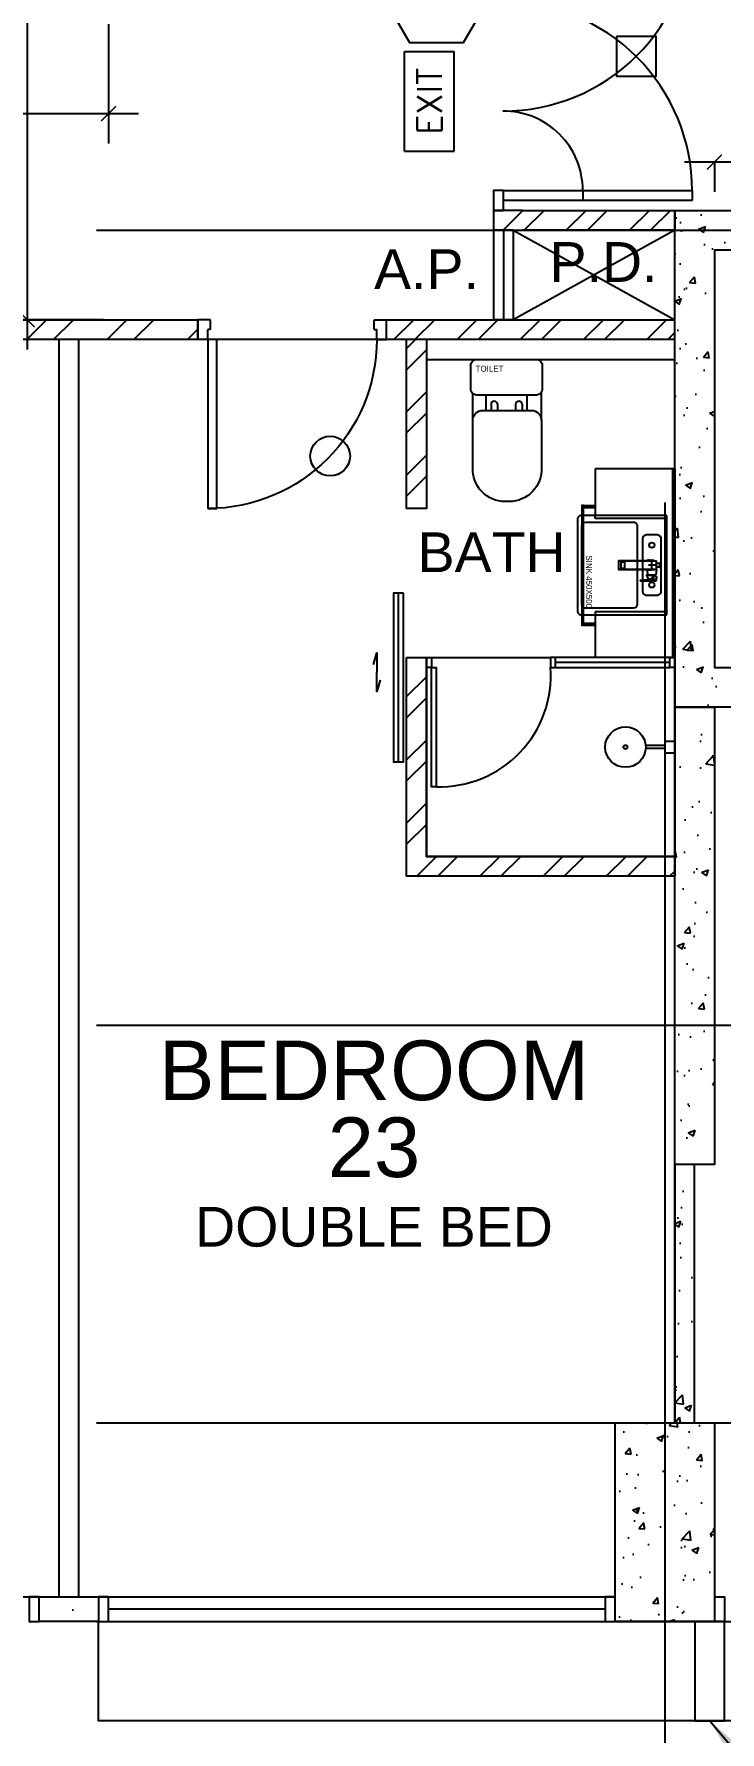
# Model space of a CAD drawing. Header units: millimetres. Extents: x 1500 to 71987, y 7230 to 49618.
# Drawn here: x 42825 to 46278, y 19444 to 27988 of the extents above; entities that cross this region are included whole.
import ezdxf
from ezdxf.enums import TextEntityAlignment as Align

# ---------------------------------------------------------------- set-up
doc = ezdxf.new("R2010")
doc.units = ezdxf.units.MM
doc.header["$MEASUREMENT"] = 0
doc.linetypes.add('CENTERX2', pattern=[101.6, 63.5, -12.7, 12.7, -12.7])
doc.layers.get('0').update_dxf_attribs({"color": 8})
doc.layers.get('Defpoints').update_dxf_attribs({"color": 8})
doc.layers.add('00-NONPLOT', color=8, linetype='Continuous', plot=False)
doc.layers.add('LP-Nonplot', color=8, linetype='Continuous', plot=False)
for name, color, linetype in [('Architectural Features', 8, 'Continuous'), ('arrow', 8, 'Continuous'), ('Default', 8, 'Continuous'), ('Door', 8, 'Continuous'), ('Dry Wall', 8, 'Continuous'), ('FS', 8, 'Continuous'), ('FSD', 8, 'Continuous'), ('GBP A.P.', 8, 'Continuous'), ('GBP Dim', 8, 'Continuous'), ('GBP Text 200', 8, 'Continuous'), ('GBP Text 250', 8, 'Continuous'), ('grid', 8, 'CENTERX2'), ('hatch', 8, 'Continuous'), ('LP-Sanitary', 8, 'Continuous'), ('LP-Sanitary2', 8, 'Continuous'), ('LP-WC', 8, 'Continuous'), ('OMITTED-11', 8, 'Continuous'), ('PD', 8, 'Continuous'), ('PD DOOR', 8, 'Continuous'), ('TEXT', 8, 'Continuous'), ('TEXT Ref', 8, 'Continuous'), ('WALL-NEW', 8, 'Continuous'), ('WALL-STRUCTURE', 8, 'Continuous'), ('WINDOW', 8, 'Continuous'), ('WINDOW-MULLION', 8, 'Continuous'), ('zzz-room mix', 8, 'Continuous')]:
    doc.layers.add(name, color=color, linetype=linetype)
doc.layers.add('LP-Furn built-in', color=8, linetype='Continuous', lineweight=0)
doc.styles.add('BH', font='arial.ttf')
doc.styles.add('ROMANS', font='romans.shx')
doc.dimstyles.new('200 GBP', dxfattribs={"dimscale": 1.5, "dimtxt": 150, "dimasz": 50, "dimexe": 100, "dimexo": 50, "dimgap": 50, "dimtad": 1, "dimdec": 0, "dimzin": 0, "dimdsep": 46, "dimtxsty": 'BH', "dimblk": 'ARCHTICK', "dimcen": 0.09, "dimdle": 100, "dimclrd": 9, "dimclre": 9, "dimclrt": 1, "dimadec": 0, "dimazin": 0, "dimtfac": 1, "dimtdec": 0, "dimtix": 1, "dimtmove": 2, "dimatfit": 3, "dimldrblk": 'ARCHTICK', "dimfxl": 300, "dimfxlon": 1, "dimtolj": 1, "dimtzin": 0, "dimarcsym": 0})
doc.dimstyles.get("Standard").update_dxf_attribs({"dimtxt": 0.18, "dimasz": 0.18, "dimexe": 0.18, "dimexo": 0.0625, "dimgap": 0.09, "dimtad": 0, "dimtih": 1, "dimtoh": 1, "dimdec": 4, "dimzin": 0, "dimdsep": 46, "dimtxsty": 'Standard', "dimcen": 0.09, "dimadec": 0, "dimazin": 0, "dimtfac": 1, "dimtdec": 4, "dimtofl": 0, "dimtmove": 0, "dimatfit": 3, "dimfxl": 1, "dimtolj": 1, "dimtzin": 0, "dimarcsym": 0})

# ---------------------------------------------------------------- blocks, each defined once
blk = doc.blocks.new('Door 850')
for p, q in [((38290.6, 34986.6), (38290.6, 35836.6)), ((38290.6, 35836.6), (38335.6, 35836.6)), ((38335.6, 35836.6), (38335.6, 34986.6)), ((38240.6, 34986.6), (38240.6, 34911.6)), ((38290.6, 34986.6), (38240.6, 34986.6)), ((38290.6, 34986.6), (38290.6, 34936.6)), ((38335.6, 34986.6), (38290.6, 34986.6)), ((39140.6, 34986.6), (39140.6, 34936.6)), ((39140.6, 34986.6), (39190.6, 34986.6)), ((39190.6, 34986.6), (39190.6, 34911.6)), ((38240.6, 34911.6), (38240.6, 34886.6)), ((38303.1, 34886.6), (38240.6, 34886.6)), ((38303.1, 34936.6), (38290.6, 34936.6)), ((38303.1, 34936.6), (38303.1, 34886.6)), ((39128.1, 34936.6), (39140.6, 34936.6)), ((39128.1, 34936.6), (39128.1, 34886.6)), ((39128.1, 34886.6), (39190.6, 34886.6)), ((39190.6, 34911.6), (39190.6, 34886.6))]:
    blk.add_line(p, q)
blk.add_arc((38290.6, 34986.6), 850, 359.99995, 89.99772)
blk = doc.blocks.new('pln_toilet')
for p, q in [((175.5, -306.5), (175.5, -165.2)), ((-170.1, -306.5), (-170.1, -171.6)), ((-78.2, -226.9), (-78.2, -256.5)), ((-45, -226.9), (-45, -256.5)), ((44.7, -226.9), (44.7, -256.5)), ((77.9, -226.9), (77.9, -256.5))]:
    blk.add_line(p, q)
for points in [[(180, -30), (180, -149.3, -0.414214), (150, -179.3), (-150, -179.3, -0.414214), (-180, -149.3), (-180, -30, -0.414214), (-150, 0), (150, 0, -0.414214)], [(175.5, -306.5), (175.5, -545.1, -0.424695), (14, -715.1), (-7.8, -715.1, -0.423698), (-170.1, -545.1), (-170.1, -306.5, -0.414214), (-120.1, -256.5), (125.5, -256.5, -0.414214)]]:
    blk.add_lwpolyline(points, format="xyb", close=True)
for points in [[(-101.9, -256.5), (-101.9, -179.3)], [(102.9, -179.3), (102.9, -256.5)]]:
    blk.add_lwpolyline(points)
for centre in [(-61.6, -226.9), (61.3, -226.9)]:
    blk.add_arc(centre, 16.6, 0, 180)
at = {"layer": '00-NONPLOT', "insert": (-155.8, -31.2), "char_height": 30, "width": 702.887, "attachment_point": 1}
blk.add_mtext('TOILET', dxfattribs=at)
blk = doc.blocks.new('SEANNOT_GROUP2')
at = {"layer": 'Default'}
blk.add_line((81.5, 351.1), (81.5, 317.9), dxfattribs=at)
blk = doc.blocks.new('SEANNOT_GROUP3')
at = {"layer": 'Default'}
blk.add_line((99.8, 335.2), (63.8, 335.2), dxfattribs=at)
blk = doc.blocks.new('ghtfdgd')
at = {"layer": 'LP-Sanitary'}
for p, q in [((79214.2, -115039.6), (79218.2, -114994.6)), ((79220.2, -114994.6), (79217.1, -115027.9)), ((79220.2, -114994.6), (79218.2, -114994.6)), ((79218.9, -115183.4), (79220.2, -114994.6)), ((79261.1, -114994.6), (79220.2, -114994.6)), ((79230.7, -114993.6), (79230.7, -114979.6)), ((79231.2, -114979.1), (79250.2, -114979.1)), ((79250.2, -114994.1), (79231.2, -114994.1)), ((79238.9, -114994.1), (79238.9, -114994.6)), ((79242.4, -114994.6), (79242.4, -114994.1)), ((79250.7, -114979.6), (79250.7, -114993.6)), ((79263.2, -114994.6), (79261.1, -114994.6)), ((79261.1, -114994.6), (79262.4, -115183.4)), ((79264.2, -115027.9), (79261.1, -114994.6)), ((79263.2, -114994.6), (79288.7, -114996.6)), ((79263.2, -114994.6), (79267.1, -115039.6)), ((79217.1, -115027.9), (79214.2, -115039.6)), ((79217.1, -115039.6), (79214.2, -115039.6)), ((79215.7, -115019.1), (79215.7, -115005.6)), ((79215.7, -115005.6), (79217.2, -115005.6)), ((79217.5, -115184.4), (79217.1, -115027.9)), ((79264.2, -115027.9), (79263.8, -115184.4)), ((79264.2, -115027.9), (79267.1, -115039.6)), ((79267.1, -115039.6), (79264.2, -115039.6)), ((79288.7, -115037.7), (79267.1, -115039.6)), ((79288.7, -115037.7), (79288.7, -114996.6)), ((79290.7, -115009.4), (79290.7, -115000.9)), ((79290.7, -115009.6), (79290.7, -115009.4)), ((79290.7, -115010.3), (79290.7, -115009.6)), ((79290.7, -115044.4), (79290.7, -115010.3)), ((79290.7, -115044.7), (79290.7, -115044.4)), ((79290.9, -115010.4), (79310.4, -115018.6)), ((79290.9, -115010.4), (79290.9, -115044.5)), ((79290.9, -115044.5), (79310.4, -115036.3)), ((79310.7, -115017.8), (79291, -115009.5)), ((79291, -115009.5), (79291, -115009.5)), ((79291, -115009.5), (79291, -115009.5)), ((79291, -115044.9), (79310.7, -115036.6)), ((79310.4, -115018.6), (79310.5, -115018.7)), ((79310.4, -115036.3), (79310.5, -115036.2)), ((79310.5, -115018.7), (79310.5, -115027.4)), ((79310.5, -115036.2), (79310.5, -115027.4)), ((79310.7, -115017.8), (79314.8, -115009.2)), ((79313.5, -115028.9), (79313.5, -115020.8)), ((79313.5, -115020.8), (79317.3, -115050.9)), ((79313.5, -115028.9), (79313.5, -115036.9)), ((79313.5, -115036.9), (79317.3, -115075.5)), ((79313.5, -115037), (79317.3, -115075.5)), ((79315.2, -115010.7), (79313.6, -115020.4)), ((79313.6, -115020.5), (79313.6, -115020.4)), ((79317.3, -115050.5), (79313.6, -115020.5)), ((79315.2, -115010.7), (79317.3, -115050.4)), ((79318, -115050.2), (79316, -115010.5)), ((79317.3, -115002.9), (79318.9, -114997.5)), ((79319.4, -115044.7), (79317.3, -115002.9)), ((79317.3, -115050.4), (79317.3, -115050.5)), ((79317.3, -115051.4), (79317.3, -115063.3)), ((79317.3, -115075.1), (79317.3, -115063.3)), ((79317.7, -115051.6), (79318.9, -115052.3)), ((79317.7, -115063.5), (79317.7, -115051.6)), ((79317.7, -115063.5), (79317.7, -115075.4)), ((79317.7, -115075.4), (79318.9, -115074.8)), ((79319.4, -115051), (79318, -115050.2)), ((79318, -115076), (79319.3, -115075.3)), ((79318.7, -114997.4), (79318.9, -114997.5)), ((79319.3, -114997.6), (79318.9, -114997.4)), ((79318.9, -114997.5), (79319.4, -114997.7)), ((79318.9, -115074.8), (79318.9, -115052.3)), ((79319.4, -114997.7), (79319.4, -115044.7)), ((79319.4, -115044.7), (79319.4, -115051)), ((79319.8, -115045.3), (79319.8, -114998.3)), ((79319.8, -115051.6), (79319.8, -115045.3)), ((79319.8, -115051.9), (79319.8, -115051.6)), ((79319.8, -115051.9), (79319.8, -115074.4)), ((79319.8, -115074.4), (79319.8, -115074.6)), ((79225, -115154.8), (79225, -115173.1)), ((79255.3, -115153.8), (79226, -115153.8)), ((79255.3, -115154), (79226, -115154)), ((79256.3, -115173.1), (79256.3, -115154.8)), ((79218.9, -115183.4), (79217.5, -115184.4)), ((79217.5, -115184.4), (79263.8, -115184.4)), ((79262.4, -115183.4), (79218.9, -115183.4)), ((79226, -115174.1), (79255.3, -115174.1)), ((79262.4, -115183.4), (79263.8, -115184.4))]:
    blk.add_line(p, q, dxfattribs=at)
for centre, radius, start, end in [((79231.2, -114979.6), 0.5, 90, 180), ((79231.2, -114993.6), 0.5, 180, 270), ((79250.2, -114979.6), 0.5, 0, 90), ((79250.2, -114993.6), 0.5, 270, 0), ((79511, -115282.7), 357.7, 125.84981, 127.98251), ((79530.3, -115308.3), 389.7, 125.92638, 127.88363), ((79301.7, -114992.9), 0.28, 69.68638, 135.20106), ((79240.7, -115019.1), 25, 180, 185.74251), ((79280.3, -115017.1), 20, 56.8024, 65.16541), ((79280.3, -115017.1), 20, 294.83459, 301.61275), ((79290.9, -115000.9), 0.2, 127.85265, 180), ((79290.9, -115044.7), 0.2, 180.01397, 293.04704), ((79234, -109870), 5139.5, 270.63577, 270.89969), ((79227.2, -108854.2), 6155.7, 270.59451, 270.81562), ((79288.3, -115009.7), 2.67, 3.1953, 9.33669), ((79319.7, -114996.5), 23.1, 247.12521, 247.49949), ((79339.3, -115104.4), 73.6, 112.75714, 112.87481), ((79312.3, -115020.9), 1.23, 6.09456, 11.51592), ((79308.7, -115037.4), 4.84, 5.24499, 7.19277), ((79310.7, -115037.3), 2.83, 5.64545, 8.81471), ((79314, -115009.4), 0.822, 12.82151, 37.37855), ((79314.7, -115011.5), 2.53, 77.49723, 90.78809), ((79315.1, -115009.5), 0.509, 38.0096, 78.40522), ((84763.2, -116562.2), 5664.7, 164.02206, 164.08854), ((79313.8, -115010.5), 2.18, 358.67427, 36.2852), ((79317.8, -115050.7), 0.54, 62.22165, 149.68726), ((79305.3, -115051.3), 11.9, 359.62289, 2.1624), ((79313.2, -115075.2), 4.12, 356.11976, 1.38136), ((79317.8, -115075.5), 0.494, 177.69922, 295.85307), ((79318.6, -115075.3), 0.938, 181.08912, 220.22046), ((79315.7, -115050), 2.38, 342.31294, 353.97204), ((79317.3, -115050.2), 0.738, 359.2113, 2.9985), ((79318.5, -114997.9), 0.689, 55.95421, 80.13248), ((79319, -114998.3), 0.8, 0.00654, 61.47672), ((79319, -115074.6), 0.786, 294.19625, 0.49169), ((79319.1, -115051.6), 0.688, 1.5121, 63.73401)]:
    blk.add_arc(centre, radius, start, end, dxfattribs=at)
for centre, major_axis, ratio, start_param, end_param in [((79301.6, -114992.9), (0.117, -0.162), 0.844851, 2.109561, 3.167674), ((79290.9, -115000.9), (0.2, 0), 0.870233, 1.308042, 3.141593), ((79290.9, -115009.4), (0.2, 0), 0.870251, 1.333095, 3.141593), ((79290.9, -115010.3), (0.2, 0), 0.5, 3.141593, 4.712389), ((79290.9, -115044.4), (0.2, 0), 0.5, 3.141593, 4.712389), ((79290.9, -115000.9), (0.123, -0.158), 0.834595, 2.099205, 3.141593), ((79290.9, -115000.9), (0.123, -0.158), 0.834595, 3.141593, 3.165459), ((79290.9, -115010), (0.077, 0.836), 0.04975, 4.217846, 5.325586), ((79290.9, -115044.1), (-0.077, 0.836), 0.04975, 2.065339, 3.17308), ((79310.4, -115018.2), (-0.311, -0.737), 0.21898, 1.092037, 2.210933), ((79310.4, -115035.9), (-0.311, 0.737), 0.21898, 2.049556, 3.141593), ((79310.5, -115018.3), (-0.309, -0.738), 0.217421, 1.09135, 2.210755), ((79310.5, -115035.8), (-0.309, 0.738), 0.217421, 2.050243, 3.169648), ((79310.4, -115035.9), (-0.311, 0.737), 0.21898, 3.141593, 3.168451), ((79314.3, -115020.6), (-0.782, -0.167), 0.921627, 5.682069, 6.099643), ((79314.3, -115020.8), (-0.794, -0.099), 0.898005, 5.760928, 6.175764), ((79314.3, -115036.7), (0.793, 0.106), 0.789486, 3.026004, 3.133916), ((79314.3, -115036.9), (0.796, 0.077), 0.827125, 3.057559, 3.141593), ((79315.1, -115009.6), (0.173, 0.708), 0.018166, 0.444134, 0.918054), ((79315.3, -115009.6), (0.412, 0.321), 0.549065, 0.513637, 1.195391), ((79315.7, -115010.9), (-0.499, -0.026), 0.868619, 4.118709, 5.82428), ((79316.8, -115003.6), (0.961, -0.275), 0.902908, 1.271288, 1.565184), ((79317.8, -115050.6), (-0.5, -0.016), 0.857677, 4.139605, 5.842177), ((79317.8, -115050.9), (-0.5, -0.02), 0.273668, 4.356492, 6.23412), ((79317.8, -115063.3), (-0.5, 0), 0.5, 0.054498, 1.448623), ((79317.8, -115075.5), (-0.494, 0.079), 0.969108, 0.192451, 2.070079), ((79318.4, -114998), (-0.211, -0.772), 0.117484, 2.694436, 3.141054), ((79318.5, -114998.1), (-0.382, -0.703), 0.237912, 2.705017, 3.14394), ((79319, -114998.3), (-0.382, -0.703), 0.237912, 2.705017, 3.141091), ((79319, -114998.3), (-0.8, 0), 0.876594, 3.141494, 4.164132), ((79319, -115045.3), (-0.8, 0), 0.876594, 3.141494, 4.164132), ((79226, -115154.8), (-1, 0), 0.992546, 4.712389, 6.283185), ((79226, -115154.9), (1, 0), 0.890286, 1.570796, 3.141593), ((79255.3, -115154.8), (-1, 0), 0.992546, 3.141593, 4.712389), ((79255.3, -115154.9), (1, 0), 0.890286, 0, 1.570796), ((79226, -115173.1), (1, 0), 0.992546, 3.141593, 4.712389), ((79255.3, -115173.1), (1, 0), 0.992546, 4.712389, 6.283185)]:
    blk.add_ellipse(centre, major_axis=major_axis, ratio=ratio, start_param=start_param, end_param=end_param, dxfattribs=at)
for points, degree in [([(79301.8, -114992.7), (79301.7, -114992.6), (79301.7, -114992.7), (79301.6, -114992.7)], 3), ([(79318.6, -114997.3), (79316.3, -114996.6), (79310.7, -114995.1), (79301.8, -114992.7)], 3), ([(79313.5, -115028.9), (79313.5, -115028.4), (79313.4, -115028), (79312.3, -115027.4), (79311.4, -115027.4), (79310.5, -115027.4)], 5), ([(79317.9, -115075.9), (79317.9, -115076), (79318, -115076), (79318, -115075.9)], 3)]:
    blk.add_open_spline(points, degree=degree, dxfattribs=at)
for points, knots in [([(79301.6, -114992.7), (79301.9, -114992.8), (79302.2, -114992.9), (79302.5, -114993), (79305, -114993.6), (79307.5, -114994.3), (79310.1, -114995), (79312.9, -114995.8), (79315.8, -114996.6), (79318.7, -114997.4)], [0, 0, 0, 0, 0.051688, 0.051688, 0.051688, 0.494848, 0.494848, 0.494848, 1, 1, 1, 1]), ([(79291, -115009.5), (79291, -115009.5), (79290.9, -115009.5), (79290.8, -115009.6), (79290.7, -115009.6), (79290.7, -115009.6)], [0, 0, 0, 0, 0.5, 0.5, 1, 1, 1, 1]), ([(79291, -115000.7), (79291, -115000.8), (79291, -115000.8), (79291, -115000.9), (79291, -115001.2), (79291, -115001.4), (79291, -115001.7), (79291, -115002.7), (79291, -115003.8), (79291, -115004.8), (79291, -115006.3), (79291, -115007.8), (79291, -115009.2)], [0, 0, 0, 0, 0.02306, 0.02306, 0.02306, 0.115301, 0.115301, 0.115301, 0.484264, 0.484264, 0.484264, 1, 1, 1, 1]), ([(79310.5, -115018.7), (79310.9, -115018.8), (79311.2, -115019), (79311.9, -115019.4), (79312.2, -115019.7), (79312.8, -115020.1), (79313, -115020.3), (79313.4, -115020.5), (79313.5, -115020.5), (79313.5, -115020.7)], [0, 0, 0, 0, 0.25, 0.25, 0.5, 0.5, 0.75, 0.75, 1, 1, 1, 1]), ([(79310.5, -115036.2), (79310.9, -115036.1), (79311.2, -115035.9), (79311.9, -115035.6), (79312.2, -115035.5), (79312.8, -115035.6), (79313, -115035.7), (79313.4, -115036.2), (79313.5, -115036.5), (79313.5, -115036.8)], [0, 0, 0, 0, 0.25, 0.25, 0.5, 0.5, 0.75, 0.75, 1, 1, 1, 1]), ([(79313.6, -115020.4), (79313.5, -115020.2), (79313.5, -115020), (79313.3, -115019.6), (79313.2, -115019.3), (79312.7, -115018.8), (79312.3, -115018.6), (79311.6, -115018.2), (79311.2, -115018), (79310.8, -115017.9)], [0, 0, 0, 0, 0.25, 0.25, 0.5, 0.5, 0.75, 0.75, 1, 1, 1, 1]), ([(79310.8, -115036.5), (79311, -115036.5), (79311.3, -115036.3), (79311.8, -115036.2), (79312.2, -115036.1), (79312.5, -115036), (79312.8, -115036), (79313, -115036), (79313.1, -115036.1), (79313.2, -115036.2), (79313.4, -115036.3), (79313.5, -115036.6), (79313.5, -115036.7), (79313.5, -115036.8)], [0, 0, 0, 0, 0.124812, 0.2213171, 0.3092796, 0.3899271, 0.4711589, 0.5451559, 0.6166529, 0.6889172, 0.7974179, 0.8896188, 0.9816515, 0.9816515, 0.9816515, 0.9816515]), ([(79314.8, -115009.2), (79314.8, -115009.2), (79314.9, -115009.2), (79314.9, -115009.2), (79315, -115009.2), (79315, -115009.2), (79315.1, -115009.2), (79315.2, -115009.2)], [0, 0, 0, 0, 0.25, 0.25, 0.5, 0.5, 1, 1, 1, 1]), ([(79317.1, -115002.7), (79317, -115003), (79316.9, -115003.3), (79316.8, -115003.6), (79316.5, -115004.7), (79316.2, -115005.8), (79315.9, -115006.9), (79315.7, -115007.6), (79315.4, -115008.3), (79315.2, -115009)], [0, 0, 0, 0, 0.131954, 0.131954, 0.131954, 0.659772, 0.659772, 0.659772, 1, 1, 1, 1]), ([(79315.2, -115009.2), (79315.2, -115009.2), (79315.2, -115009.2), (79315.2, -115009.2), (79315.2, -115009.2), (79315.2, -115009.2)], [0, 0, 0, 0, 0.5, 0.5, 1, 1, 1, 1]), ([(79315.2, -115009.2), (79315.3, -115009.3), (79315.3, -115009.4), (79315.3, -115009.5), (79315.3, -115009.6), (79315.3, -115009.8), (79315.3, -115009.8), (79315.3, -115009.9), (79315.3, -115010), (79315.2, -115010.2), (79315.2, -115010.3), (79315.2, -115010.5), (79315.2, -115010.6), (79315.2, -115010.7)], [0, 0, 0, 0, 0.125, 0.125, 0.25, 0.25, 0.375, 0.375, 0.5, 0.5, 0.75, 0.75, 1, 1, 1, 1]), ([(79318.7, -114997.4), (79318.6, -114997.5), (79318.6, -114997.7), (79318.5, -114997.9), (79318.2, -114999), (79317.9, -115000.1), (79317.5, -115001.2), (79317.4, -115001.7), (79317.2, -115002.2), (79317.1, -115002.7)], [0, 0, 0, 0, 0.095324, 0.095324, 0.095324, 0.707603, 0.707603, 0.707603, 1, 1, 1, 1]), ([(79317.3, -115050.5), (79317.3, -115050.5), (79317.3, -115050.5), (79317.3, -115050.6), (79317.3, -115050.6), (79317.3, -115050.7), (79317.3, -115050.8), (79317.3, -115050.9)], [0, 0, 0, 0, 0.25, 0.25, 0.5, 0.5, 1, 1, 1, 1]), ([(79317.3, -115051.4), (79317.3, -115051.5), (79317.3, -115051.5), (79317.5, -115051.6), (79317.6, -115051.6), (79317.7, -115051.6)], [0, 0, 0, 0, 0.5, 0.5, 1, 1, 1, 1]), ([(79317.3, -115075.1), (79317.3, -115075.2), (79317.3, -115075.2), (79317.5, -115075.3), (79317.6, -115075.3), (79317.7, -115075.4)], [0, 0, 0, 0, 0.5, 0.5, 1, 1, 1, 1]), ([(79317.7, -115051.6), (79317.7, -115051.6), (79317.7, -115051.5), (79317.8, -115051.4), (79317.8, -115051.3), (79317.8, -115051.1), (79317.8, -115051), (79317.9, -115050.9), (79317.9, -115050.8), (79317.9, -115050.7)], [0, 0, 0, 0, 0.25, 0.25, 0.5, 0.5, 0.75, 0.75, 1, 1, 1, 1]), ([(79319.4, -115051), (79319.4, -115051), (79319.4, -115051), (79319.4, -115051), (79319.4, -115051), (79319.4, -115051), (79319.4, -115051), (79319.4, -115051.1), (79319.4, -115051.1), (79319.4, -115051.2), (79319.4, -115051.2), (79319.3, -115051.3), (79319.3, -115051.3), (79319.3, -115051.4), (79319.3, -115051.5), (79319.2, -115051.6), (79319.2, -115051.6), (79319.1, -115051.7), (79319.1, -115051.8), (79319, -115051.9), (79319, -115052), (79318.9, -115052.1), (79318.9, -115052.1), (79318.9, -115052.2), (79318.9, -115052.3), (79318.9, -115052.3), (79318.9, -115052.3), (79318.9, -115052.3), (79318.9, -115052.3), (79318.9, -115052.3), (79318.9, -115052.3)], [0, 0, 0, 0, 0.000034, 0.000034, 0.000034, 0.03445, 0.03445, 0.03445, 0.175251, 0.175251, 0.175251, 0.317196, 0.317196, 0.317196, 0.479622, 0.479622, 0.479622, 0.662074, 0.662074, 0.662074, 0.829132, 0.829132, 0.829132, 0.958486, 0.958486, 0.958486, 0.999966, 0.999966, 0.999966, 1, 1, 1, 1]), ([(79319.8, -115051.9), (79319.8, -115052), (79319.7, -115052), (79319.7, -115052.1), (79319.6, -115052.2), (79319.4, -115052.3), (79319.3, -115052.3), (79319.1, -115052.3), (79319, -115052.3), (79318.9, -115052.3)], [0, 0, 0, 0, 0.25, 0.25, 0.5, 0.5, 0.75, 0.75, 1, 1, 1, 1]), ([(79319.8, -115074.4), (79319.8, -115074.5), (79319.7, -115074.5), (79319.7, -115074.6), (79319.6, -115074.7), (79319.4, -115074.8), (79319.3, -115074.8), (79319.1, -115074.8), (79319, -115074.8), (79318.9, -115074.8)], [0, 0, 0, 0, 0.25, 0.25, 0.5, 0.5, 0.75, 0.75, 1, 1, 1, 1]), ([(79319.3, -115075.3), (79319.3, -115075.3), (79319.3, -115075.3), (79319.2, -115075.3), (79319.2, -115075.3), (79319.1, -115075.3), (79319.1, -115075.2), (79319, -115075.2), (79319, -115075.1), (79318.9, -115075.1), (79318.9, -115075), (79318.9, -115074.9), (79318.9, -115074.9), (79318.9, -115074.9), (79318.9, -115074.8), (79318.9, -115074.8), (79318.9, -115074.8), (79318.9, -115074.8), (79318.9, -115074.8)], [0.3296223, 0.3296223, 0.3296223, 0.3296223, 0.4796217, 0.4796217, 0.4796217, 0.6620737, 0.6620737, 0.6620737, 0.829132, 0.829132, 0.829132, 0.9584856, 0.9584856, 0.9584856, 0.9999655, 0.9999655, 0.9999655, 1, 1, 1, 1])]:
    blk.add_open_spline(points, degree=3, knots=knots, dxfattribs=at)
at = {"layer": 'LP-Nonplot'}
for name in ['SEANNOT_GROUP3', 'SEANNOT_GROUP2']:
    blk.add_blockref(name, (79159.1, -115352.3), dxfattribs=at)
blk = doc.blocks.new('SINK')
at = {"layer": '00-NONPLOT'}
for p, q in [((-75421.8, -44774), (-75421.8, -45134)), ((-74951.8, -44774), (-74951.8, -45134)), ((-75421.8, -45134), (-75436.8, -45134)), ((-74951.8, -45134), (-74936.8, -45134))]:
    blk.add_line(p, q, dxfattribs=at)
blk.add_lwpolyline([(-75321.1, -44804.3), (-75053.8, -44804.3, -0.414214), (-75033.8, -44824.3), (-75033.8, -44873.8, -0.414214), (-75053.8, -44893.8), (-75321.1, -44893.8, -0.414214), (-75341.1, -44873.8), (-75341.1, -44824.3, -0.414214)], format="xyb", close=True, dxfattribs=at)
for centre in [(-75287.6, -44849), (-75087.4, -44849)]:
    blk.add_circle(centre, 13.4, dxfattribs=at)
at = {"layer": 'LP-Sanitary'}
blk.add_line((-74936.8, -44774), (-75436.8, -44774), dxfattribs=at)
blk.add_lwpolyline([(-75436.8, -44774), (-75436.8, -45203.2, 0.414214), (-75416.8, -45223.2), (-74956.8, -45223.2, 0.414214), (-74936.8, -45203.2), (-74936.8, -44774)], format="xyb", dxfattribs=at)
blk.add_lwpolyline([(-75401.8, -44941.1), (-75401.8, -45183.3, 0.414117), (-75381.8, -45203.2), (-74991.8, -45203.2, 0.41431), (-74971.8, -45183.2), (-74971.8, -44941.1, 0.414117), (-74991.8, -44921.1), (-75381.8, -44921.1, 0.41431)], format="xyb", close=True, dxfattribs=at)
at = {"layer": 'LP-Furn built-in'}
blk.add_blockref('ghtfdgd', (-154427.4, 70168.1), dxfattribs=at)
at = {"layer": '00-NONPLOT', "insert": (-75236.2, -45149.9), "char_height": 30, "width": 702.887, "attachment_point": 1, "rotation": 0}
blk.add_mtext('SINK 450X500', dxfattribs=at)
blk = doc.blocks.new('pln_sink 1100x380')
at = {"ltscale": 1000}
for p, q in [((0, 0), (400, 0)), ((400, 0), (400, -235)), ((459.9, -184.9), (400, -184.9)), ((459.9, -194.9), (400, -194.9)), ((400, -735), (400, -950)), ((459.9, -776.6), (400, -776.6)), ((459.9, -786.6), (400, -786.6)), ((0, -950), (400, -950))]:
    blk.add_line(p, q, dxfattribs=at)
for points in [[(10, -950), (10, 0), (0, 0), (0, -950), (10, -950)], [(10, 0), (10, -950), (0, -950), (0, 0), (10, 0)]]:
    blk.add_lwpolyline(points, dxfattribs=at)
at = {"ltscale": 200}
blk.add_lwpolyline([(459.9, -184.9), (468.4, -184.9), (468.4, -786.6), (459.9, -786.6)], close=True, dxfattribs=at)
at = {"layer": 'LP-Furn built-in', "extrusion": (0, 0, -1), "zscale": -1, "rotation": 270}
blk.add_blockref('SINK', (44734, -75671.8), dxfattribs=at)
blk = doc.blocks.new('pln_shower head')
at = {"ltscale": 100}
for points in [[(101, 9.1), (200, 9.1)], [(101, -5.9), (200, -5.9)]]:
    blk.add_lwpolyline(points, dxfattribs=at)
at = {"ltscale": 0.5}
blk.add_lwpolyline([(248, 30.1), (248, -29.9), (200, -29.9), (200, 30.1)], close=True, dxfattribs=at)
at = {"ltscale": 100}
blk.add_circle((0, 0), 101.9, dxfattribs=at)
at = {"layer": '00-NONPLOT'}
blk.add_circle((0, 0), 10, dxfattribs=at)
blk = doc.blocks.new('A$C65CE4B9A')
at = {"layer": 'grid', "ltscale": 200}
for p, q in [((-23000, 10500), (-23000, -20450)), ((-66500, -8450), (0, -8450)), ((-66500, -12450), (0, -12450)), ((-66500, -14450), (0, -14450)), ((-66500, -15450), (0, -15450))]:
    blk.add_line(p, q, dxfattribs=at)
blk = doc.blocks.new('_ArchTick')
at = {"color": 0, "const_width": 0.1}
blk.add_lwpolyline([(0.5, 0.5), (-0.5, -0.5)], dxfattribs=at)
blk = doc.blocks.new('*D179')
at = {"layer": 'Defpoints', "color": 0, "transparency": 16777216}
for p in [(43250, 28100), (42790.9, 26550), (43250, 26550)]:
    blk.add_point(p, dxfattribs=at)
at = {"layer": 'GBP Dim', "color": 9, "lineweight": -2, "transparency": 16777216}
for p, q in [((42790.9, 28250), (42790.9, 26400)), ((43175, 28100), (42640.9, 28100)), ((43175, 26550), (42640.9, 26550))]:
    blk.add_line(p, q, dxfattribs=at)
at = {"layer": 'GBP Dim', "color": 9, "lineweight": -2, "transparency": 16777216, "xscale": 75, "yscale": 75, "zscale": 75}
for p, rotation in [((42790.9, 28100), 90), ((42790.9, 26550), 270)]:
    blk.add_blockref('_ArchTick', p, dxfattribs=dict(at, rotation=rotation))
at = {"layer": 'GBP Dim', "transparency": 16777216, "insert": (42601.1, 27325), "char_height": 225, "attachment_point": 5, "rotation": 90, "style": 'BH'}
blk.add_mtext('\\A1;1550', dxfattribs=at)
blk = doc.blocks.new('*D160')
at = {"layer": 'Defpoints', "color": 0, "transparency": 16777216}
for p in [(24720, 28150.1), (43200, 28150.1), (43200, 27587.3)]:
    blk.add_point(p, dxfattribs=at)
at = {"layer": 'GBP Dim', "color": 9, "lineweight": -2, "transparency": 16777216}
for p, q in [((24720, 28037.3), (24720, 27437.3)), ((43200, 28037.3), (43200, 27437.3)), ((24570, 27587.3), (43350, 27587.3))]:
    blk.add_line(p, q, dxfattribs=at)
at = {"layer": 'GBP Dim', "color": 9, "lineweight": -2, "transparency": 16777216, "xscale": 75, "yscale": 75, "zscale": 75, "rotation": 180}
blk.add_blockref('_ArchTick', (24720, 27587.3), dxfattribs=at)
at = {"layer": 'GBP Dim', "color": 9, "lineweight": -2, "transparency": 16777216, "xscale": 75, "yscale": 75, "zscale": 75}
blk.add_blockref('_ArchTick', (43200, 27587.3), dxfattribs=at)
at = {"layer": 'GBP Dim', "transparency": 16777216, "insert": (33960, 27777.2), "char_height": 225, "attachment_point": 5, "style": 'BH'}
blk.add_mtext('\\A1;18480', dxfattribs=at)
blk = doc.blocks.new('FSEX-V01')
for p, q in [((0, 300), (0, 0)), ((0, 300), (600, 300)), ((600, 300), (600, 0)), ((0, 0), (600, 0))]:
    blk.add_line(p, q)
at = {"style": 'ROMANS'}
blk.add_text('EXIT', height=150, dxfattribs=at).set_placement((300, 150), align=Align.MIDDLE)
blk = doc.blocks.new('*D70')
at = {"layer": 'Defpoints', "color": 0, "transparency": 16777216}
for p in [(46099, 20227.8), (42999, 19128, 0), (46099, 17105.1)]:
    blk.add_point(p, dxfattribs=at)
at = {"layer": 'GBP Dim', "color": 9, "lineweight": -2, "transparency": 16777216}
for p, q in [((42999, 17555.1), (42999, 16955.1)), ((46099, 17555.1), (46099, 16955.1)), ((42849, 17105.1), (46249, 17105.1))]:
    blk.add_line(p, q, dxfattribs=at)
at = {"layer": 'GBP Dim', "color": 9, "lineweight": -2, "transparency": 16777216, "xscale": 75, "yscale": 75, "zscale": 75, "rotation": 180}
blk.add_blockref('_ArchTick', (42999, 17105.1), dxfattribs=at)
at = {"layer": 'GBP Dim', "color": 9, "lineweight": -2, "transparency": 16777216, "xscale": 75, "yscale": 75, "zscale": 75}
blk.add_blockref('_ArchTick', (46099, 17105.1), dxfattribs=at)
at = {"layer": 'GBP Dim', "transparency": 16777216, "insert": (44549, 17295.1), "char_height": 225, "attachment_point": 5, "style": 'BH'}
blk.add_mtext('\\A1;3100', dxfattribs=at)
blk = doc.blocks.new('*D71')
at = {"layer": 'Defpoints', "color": 0, "transparency": 16777216}
for p in [(46099, 20227.8), (49268.9, 20000), (49268.9, 17105.1)]:
    blk.add_point(p, dxfattribs=at)
at = {"layer": 'GBP Dim', "color": 9, "lineweight": -2, "transparency": 16777216}
for p, q in [((46099, 17555.1), (46099, 16955.1)), ((49268.9, 17555.1), (49268.9, 16955.1)), ((45949, 17105.1), (49418.9, 17105.1))]:
    blk.add_line(p, q, dxfattribs=at)
at = {"layer": 'GBP Dim', "color": 9, "lineweight": -2, "transparency": 16777216, "xscale": 75, "yscale": 75, "zscale": 75, "rotation": 180}
blk.add_blockref('_ArchTick', (46099, 17105.1), dxfattribs=at)
at = {"layer": 'GBP Dim', "color": 9, "lineweight": -2, "transparency": 16777216, "xscale": 75, "yscale": 75, "zscale": 75}
blk.add_blockref('_ArchTick', (49268.9, 17105.1), dxfattribs=at)
at = {"layer": 'GBP Dim', "transparency": 16777216, "insert": (47683.9, 17295.1), "char_height": 225, "attachment_point": 5, "style": 'BH'}
blk.add_mtext('\\A1;3170', dxfattribs=at)
blk = doc.blocks.new('A$C405D3A3E')
at = {"layer": 'GBP Text 250'}
blk.add_lwpolyline([(545.6, 236.2), (409.2, 472.5), (136.4, 472.5), (0, 236.2), (136.4, 0), (409.2, 0)], close=True, dxfattribs=at)
at = {"layer": 'GBP Text 250', "style": 'BH'}
blk.add_text('A', height=300, dxfattribs=at).set_placement((281.6, 102.1), align=Align.CENTER)
blk = doc.blocks.new('*D34')
at = {"layer": 'Defpoints', "color": 0, "transparency": 16777216}
for p in [(46249.8, 27374.9), (46249.8, 27343.1), (48524.8, 26800.1)]:
    blk.add_point(p, dxfattribs=at)
at = {"layer": 'GBP Dim', "color": 9, "lineweight": -2, "transparency": 16777216}
for p, q in [((48524.8, 27118.1), (48524.8, 27493.1)), ((48674.8, 27343.1), (46099.8, 27343.1)), ((46249.8, 27343.1), (46249.8, 27193.1))]:
    blk.add_line(p, q, dxfattribs=at)
at = {"layer": 'GBP Dim', "color": 9, "lineweight": -2, "transparency": 16777216, "xscale": 75, "yscale": 75, "zscale": 75, "rotation": 180}
blk.add_blockref('_ArchTick', (46249.8, 27343.1), dxfattribs=at)
at = {"layer": 'GBP Dim', "color": 9, "lineweight": -2, "transparency": 16777216, "xscale": 75, "yscale": 75, "zscale": 75}
blk.add_blockref('_ArchTick', (48524.8, 27343.1), dxfattribs=at)
at = {"layer": 'GBP Dim', "transparency": 16777216, "insert": (47541.1, 27533), "char_height": 225, "attachment_point": 5, "style": 'BH'}
blk.add_mtext('\\A1;2275', dxfattribs=at)

msp = doc.modelspace()

# ---------------------------------------------------------------- hatches: boundary and pattern name
at = {"layer": 'hatch'}
h = msp.add_hatch(dxfattribs=at)
h.set_pattern_fill('ANSI32', color=256, scale=600, style=0)
h.set_pattern_definition([(45, (323672.64, -85897.09), (-159.09903, 159.09903), []), (45, (323778.7, -85897.09), (-159.09903, 159.09903), [])])
h.paths.add_polyline_path([(44719.9, 26550), (44719.9, 26550), (44600, 26550), (44600, 26550), (44600, 26550), (44600, 26450), (46050, 26450), (46050, 26550)])
h.paths.add_polyline_path([(45137.5, 27000), (45237.5, 27000), (45237.5, 27000), (45137.5, 27000)])
h.paths.add_polyline_path([(45450, 27000), (46050, 27000), (46050, 27100), (45137.5, 27100), (45137.5, 27000), (45450, 27000)])
h = msp.add_hatch(dxfattribs=at)
h.set_pattern_fill('AR-CONC', color=256, scale=50, style=0)
h.set_pattern_definition([(50, (-579051.98, 745630.23), (358.63009, -31.37607), [37.5, -412.5]), (355, (-579051.98, 745630.23), (-69.37567, 376.09607), [30, -330]), (100.4514, (-579022.1, 745627.62), (289.25469, 344.71977), [31.8701, -350.57106]), (46.1842, (-579052, 745730.23), (533.62052, -82.7595), [56.25, -618.75]), (96.6356, (-579007.5, 745723.34), (467.33135, 487.05894), [47.80514, -525.8565]), (351.1842, (-579052, 745730.23), (467.33097, 487.0593), [45, -495]), (21, (-579001.98, 745705.23), (298.45353, -201.309445), [37.5, -412.5]), (326, (-579001.98, 745705.23), (121.65767, 362.57502), [30, -330]), (71.4514, (-578977.1, 745688.46), (420.11131, 161.26525), [31.8701, -350.57106]), (37.5, (-579051.98, 745630.23), (6.079928, 166.446927), [0, -326, 0, -335, 0, -331.25]), (7.5, (-579051.98, 745630.23), (131.53477, 197.205856), [0, -191, 0, -318.5, 0, -126.25]), (327.5, (-579163.48, 745630.23), (266.911218, -11.277436), [0, -125, 0, -390, 0, -517.5]), (317.5, (-579213.48, 745630.23), (291.593085, 50.05249), [0, -162.5, 0, -259, 0, -367.5])])
edge = h.paths.add_edge_path()
edge.add_line((50214.4, 27100), (51025, 27100.1))
edge.add_line((51025, 27100.1), (51025, 24300))
edge.add_line((51025, 24300), (50825, 24300))
edge.add_line((50825, 24300), (50825, 24600.1))
edge.add_line((50825, 24600.1), (46050, 24600))
edge.add_line((46050, 24600), (46050, 27100))
edge.add_line((46050, 27100), (46822.5, 27100))
edge.add_line((46822.5, 27100), (46822.5, 26900.1))
edge.add_line((46822.5, 26900.1), (46250, 26900.1))
edge.add_line((46250, 26900.1), (46250, 24800.1))
edge.add_line((46250, 24800.1), (48525, 24800.1))
edge.add_line((48525, 24800.1), (48525, 26900.1))
edge.add_line((48525, 26900.1), (47802.5, 26900.1))
edge.add_line((47802.5, 26900.1), (47802.5, 27100.1))
edge.add_line((47802.5, 27100.1), (49235, 27100))
edge.add_line((49235, 27100), (49235, 26900.1))
edge.add_line((49235, 26900.1), (48725, 26900.1))
edge.add_line((48725, 26900.1), (48725, 24800.1))
edge.add_line((48725, 24800.1), (50825, 24800.1))
edge.add_line((50825, 24800.1), (50824.6, 26900.1))
edge.add_line((50824.6, 26900.1), (50214.4, 26900))
edge.add_line((50214.4, 26900), (50214.3, 27100))
h = msp.add_hatch(dxfattribs=at)
h.set_pattern_fill('ANSI32', color=256, scale=30, style=0)
h.set_pattern_definition([(45, (42400, 19999.8), (-202.056, 202.056), []), (45, (42534.7, 19999.8), (-202.056, 202.056), [])])
h.paths.add_polyline_path([(42950, 26450), (43050, 26450), (43050, 26450), (43650, 26450), (43650, 26550), (42350, 26550), (42350, 26450), (42950, 26450)])
h = msp.add_hatch(dxfattribs=at)
h.set_pattern_fill('ANSI32', color=256, scale=600, style=0)
h.set_pattern_definition([(45, (321972.65, -85797.18), (-159.09903, 159.09903), []), (45, (322078.72, -85797.18), (-159.09903, 159.09903), [])])
h.paths.add_polyline_path([(44800, 25600), (44700, 25600), (44700, 26450), (44800, 26450)])
h = msp.add_hatch(dxfattribs=at)
h.set_pattern_fill('ANSI32', color=256, scale=600, style=0)
edge = h.paths.add_edge_path()
edge.add_line((44700, 24850), (44800, 24850))
edge.add_line((44800, 24850), (44800, 23850))
edge.add_line((44800, 23850), (46050, 23850))
edge.add_line((46050, 23850), (46050, 23750))
edge.add_line((46050, 23750), (44700, 23750))
edge.add_line((44700, 23750), (44700, 24850))
h = msp.add_hatch(dxfattribs=at)
h.set_pattern_fill('AR-CONC', color=256, scale=2, style=0)
h.set_pattern_definition([(50, (2890.7, 16720.07), (364.3693, -31.8782), [38.1, -419.1]), (355, (2890.7, 16720.07), (-70.4857, 382.1133), [30.48, -335.28]), (100.451, (2921.06, 16717.4), (293.885, 350.2334), [32.38, -356.18]), (46.1842, (2890.7, 16821.67), (542.158, -84.0847), [57.15, -628.65]), (96.6356, (2935.9, 16814.66), (474.8085, 494.851), [48.57, -534.27]), (351.184, (2890.7, 16821.67), (474.809, 494.85), [45.72, -502.92]), (21, (2941.5, 16796.27), (303.2298, -204.531), [38.1, -419.1]), (326, (2941.5, 16796.27), (123.604, 368.376), [30.48, -335.28]), (71.4514, (2966.77, 16779.22), (426.833, 163.8457), [32.38, -356.18]), (37.5, (2890.7, 16720.07), (6.1772, 169.11008), [0, -331.216, 0, -340.36, 0, -336.55]), (7.5, (2890.7, 16720.07), (133.6393, 200.36115), [0, -194.056, 0, -323.596, 0, -128.27]), (327.5, (2777.42, 16720.07), (271.1812, -11.4575), [0, -127, 0, -396.24, 0, -525.78]), (317.5, (2726.62, 16720.07), (296.2584, 50.853), [0, -165.1, 0, -263.144, 0, -373.38])])
h.paths.add_polyline_path([(46050, 22300), (46050, 24600), (46250, 24600), (46250, 22300)])
h = msp.add_hatch(dxfattribs=at)
h.set_pattern_fill('AR-CONC', color=256, scale=50, style=0)
h.set_pattern_definition([(50, (46050, 21000), (358.63, -31.376), [37.5, -412.5]), (355, (46050, 21000), (-69.38, 376.1), [30, -330]), (100.45, (46079.9, 20997.4), (289.255, 344.72), [31.87, -350.57]), (46.184, (46050, 21100), (533.62, -82.76), [56.25, -618.75]), (96.636, (46094.47, 21093.1), (467.33, 487.06), [47.8, -525.86]), (351.184, (46050, 21100), (467.33, 487.06), [45, -495]), (21, (46100, 21075), (298.45, -201.31), [37.5, -412.5]), (326, (46100, 21075), (121.66, 362.58), [30, -330]), (71.45, (46124.87, 21058.22), (420.11, 161.27), [31.87, -350.57]), (37.5, (46050, 21000), (6.08, 166.447), [0, -326, 0, -335, 0, -331.25]), (7.5, (46050, 21000), (131.535, 197.206), [0, -191, 0, -318.5, 0, -126.25]), (327.5, (45938.5, 21000), (266.911, -11.277), [0, -125, 0, -390, 0, -517.5]), (317.5, (45888.5, 21000), (291.593, 50.052), [0, -162.5, 0, -259, 0, -367.5])])
h.paths.add_polyline_path([(46050, 21000), (46150, 21000), (46150, 22300), (46050, 22300)])
h = msp.add_hatch(dxfattribs=at)
h.set_pattern_fill('AR-CONC', color=256, scale=50, style=0)
h.set_pattern_definition([(50, (-579051.98, 745630.23), (358.63009, -31.37607), [37.5, -412.5]), (355, (-579051.98, 745630.23), (-69.37567, 376.09607), [30, -330]), (100.4514, (-579022.1, 745627.62), (289.25469, 344.71977), [31.8701, -350.57106]), (46.1842, (-579052, 745730.23), (533.62052, -82.7595), [56.25, -618.75]), (96.6356, (-579007.5, 745723.34), (467.33135, 487.05894), [47.80514, -525.8565]), (351.1842, (-579052, 745730.23), (467.33097, 487.0593), [45, -495]), (21, (-579001.98, 745705.23), (298.45353, -201.309445), [37.5, -412.5]), (326, (-579001.98, 745705.23), (121.65767, 362.57502), [30, -330]), (71.4514, (-578977.1, 745688.46), (420.11131, 161.26525), [31.8701, -350.57106]), (37.5, (-579051.98, 745630.23), (6.079928, 166.446927), [0, -326, 0, -335, 0, -331.25]), (7.5, (-579051.98, 745630.23), (131.53477, 197.205856), [0, -191, 0, -318.5, 0, -126.25]), (327.5, (-579163.48, 745630.23), (266.911218, -11.277436), [0, -125, 0, -390, 0, -517.5]), (317.5, (-579213.48, 745630.23), (291.593085, 50.05249), [0, -162.5, 0, -259, 0, -367.5])])
h.paths.add_polyline_path([(45750, 20000), (45750, 21000), (46250, 21000), (46250, 20000)])
h = msp.add_hatch(dxfattribs=at)
h.set_pattern_fill('AR-CONC', color=256, scale=60, style=0)
h.set_pattern_definition([(50, (323672.64, -85897.1), (430.3561, -37.6513), [45, -495]), (355, (323672.64, -85897.1), (-83.2508, 451.3153), [36, -396]), (100.4514, (323708.5, -85900.22), (347.10563, 413.6637), [38.2441, -420.68527]), (46.1842, (323672.64, -85777.1), (640.3446, -99.3114), [67.5, -742.5]), (96.6356, (323726, -85785.36), (560.7976, 584.4707), [57.3662, -631.0278]), (351.1842, (323672.64, -85777.1), (560.7972, 584.4712), [54, -594]), (21, (323732.64, -85807.1), (358.14423, -241.57133), [45, -495]), (326, (323732.64, -85807.1), (145.9892, 435.09), [36, -396]), (71.4514, (323762.5, -85827.2), (504.1336, 193.5183), [38.2441, -420.68527]), (37.5, (323672.64, -85897.09), (7.29591, 199.73631), [0, -391.2, 0, -402, 0, -397.5]), (7.5, (323672.64, -85897.09), (157.84172, 236.64703), [0, -229.2, 0, -382.2, 0, -151.5]), (327.5, (323538.84, -85897.09), (320.29346, -13.53292), [0, -150, 0, -468, 0, -621]), (317.5, (323478.84, -85897.1), (349.9117, 60.063), [0, -195, 0, -310.8, 0, -441])])
h.paths.add_polyline_path([(42900.9, 20125), (43100.9, 20125), (43100.9, 20000), (42900.9, 20000)])

# ---------------------------------------------------------------- linework, layer by layer
at = {"layer": 'Architectural Features', "ltscale": 50}
for points in [[(48975.9, 20000), (48975.9, 19500), (43150, 19500), (43150, 20000)], [(46150.9, 20000), (46150.9, 19500), (46300.9, 19500), (46300.9, 20000)]]:
    msp.add_lwpolyline(points, dxfattribs=at)
at = {"layer": 'Door'}
for points in [[(45187.5, 27199.9), (45137.5, 27199.9), (45137.5, 27099.9), (45187.5, 27099.9)], [(44685, 25175), (44635, 25175), (44635, 24325), (44685, 24325)]]:
    msp.add_lwpolyline(points, close=True, dxfattribs=at)
for points in [[(46137.5, 27149.9), (45187.5, 27149.9), (45187.5, 27199.9), (46137.5, 27199.9), (46137.5, 27149.9)], [(44660, 24325), (44660, 25175)], [(44532.9, 24815.8), (44550.1, 24873.4), (44550.1, 24776.1)], [(44567.3, 24736.4), (44550.1, 24678.8), (44550.1, 24776.1)]]:
    msp.add_lwpolyline(points, dxfattribs=at)
msp.add_arc((45187.5, 27199.9), 950, 0, 90.14727, dxfattribs=at)
at = {"layer": 'Dry Wall'}
for p, q in [((42950, 26450), (42950, 20125, 0)), ((43050, 20125, 0), (43050, 26450))]:
    msp.add_line(p, q, dxfattribs=at)
at = {"layer": 'FSD'}
msp.add_lwpolyline([(45756.9, 27975.4), (45756.9, 27775.4), (45956.9, 27775.4), (45956.9, 27975.4), (45756.9, 27975.4)], dxfattribs=at)
msp.add_circle((44315.5, 25863.9), 100, dxfattribs=at)
at = {"layer": 'LP-Furn built-in'}
for points in [[(44532.9, 24815.8), (44550.1, 24873.4), (44550.1, 24776.1)], [(44567.3, 24736.4), (44550.1, 24678.8), (44550.1, 24776.1)]]:
    msp.add_lwpolyline(points, dxfattribs=at)
at = {"layer": 'LP-Sanitary'}
for points in [[(44825, 24800), (44800, 24800), (44800, 24850), (44825, 24850)], [(44850, 24200), (44825, 24200), (44825, 24800), (44850, 24800)]]:
    msp.add_lwpolyline(points, close=True, dxfattribs=at)
for points in [[(46050, 24850), (46050, 23850), (44800, 23850), (44800, 24850)], [(44825, 24850), (45425, 24850)], [(45425, 24850), (45425, 24800), (45450, 24800), (45450, 24850), (45425, 24850)], [(46050, 24850), (45450, 24850)], [(46025.1, 24825), (45450, 24825)], [(45450, 24800), (46025, 24800)], [(46050, 24850), (46050, 24800), (46025, 24800), (46025, 24850), (46050, 24850)]]:
    msp.add_lwpolyline(points, dxfattribs=at)
msp.add_lwpolyline([(44850, 24200.5, 0.444386), (45425, 24800)], format="xyb", dxfattribs=at)
at = {"layer": 'LP-WC'}
msp.add_lwpolyline([(44800, 26350.1), (46050, 26350)], dxfattribs=at)
at = {"layer": 'OMITTED-11', "ltscale": 750}
msp.add_lwpolyline([(45187.5, 27199.9), (45587.5, 27199.9), (45587.5, 27149.9), (45187.5, 27149.9), (45187.5, 27199.9)], dxfattribs=at)
for centre, radius, start, end in [((45187.5, 28549.9), 950, 269.85273, 0), ((45187.5, 27199.9), 400, 0, 90.34693)]:
    msp.add_arc(centre, radius, start, end, dxfattribs=at)
at = {"layer": 'PD'}
for p, q in [((45237.6, 27000), (45137.5, 27000)), ((45137.5, 27000), (45137.5, 26550)), ((45237.5, 27000), (45237.5, 26550)), ((45237.5, 26550), (45137.5, 26550))]:
    msp.add_line(p, q, dxfattribs=at)
at = {"layer": 'PD', "ltscale": 20}
for p, q in [((45237.5, 27000), (46050, 26550)), ((46050, 27000), (45237.5, 26550))]:
    msp.add_line(p, q, dxfattribs=at)
at = {"layer": 'PD'}
for points in [[(46050, 27100), (46050, 27100)], [(46050, 27100), (46050, 27100)], [(45650, 27000), (45650, 27000)], [(46050, 27000), (46050, 27000)], [(45137.5, 26550), (45137.5, 26550)]]:
    msp.add_lwpolyline(points, dxfattribs=at)
at = {"layer": 'PD DOOR'}
msp.add_line((45187.5, 27000), (45187.5, 26550), dxfattribs=at)
at = {"layer": 'WALL-NEW'}
for points in [[(45285.3, 27100), (45137.5, 27100), (45137.5, 27000)], [(45285.3, 27100), (46050, 27100), (46050, 27000), (45285.3, 27000)], [(46050, 26450), (44800, 26450), (44800, 25600), (44700, 25600), (44700, 26450), (44600, 26450), (44600, 26550), (46050, 26550)], [(44700, 24850), (44800, 24850), (44800, 23850), (46050, 23850), (46050, 23750), (44700, 23750), (44700, 24850)], [(46250, 20125), (46300.9, 20125), (46300.9, 20000), (46250, 20000)]]:
    msp.add_lwpolyline(points, dxfattribs=at)
for points in [[(42350, 26550), (43650, 26550), (43650, 26450), (42350, 26450)], [(46050, 21000), (46150, 21000), (46150, 22300), (46050, 22300)]]:
    msp.add_lwpolyline(points, close=True, dxfattribs=at)
at = {"layer": 'WALL-NEW', "elevation": 0}
msp.add_lwpolyline([(42850, 20125), (43150, 20125), (43150, 20000), (42850, 20000)], close=True, dxfattribs=at)
at = {"layer": 'WALL-STRUCTURE'}
for points in [[(50825, 24600.1), (46050, 24600.1), (46050, 27100.1), (46822.5, 27100.1), (46822.5, 26900.1), (46250, 26900.1), (46250, 24800.1), (48525, 24800.1), (48525, 26900.1), (47802.5, 26900.1), (47802.5, 27100.1), (49235, 27100), (49235, 26900), (48725, 26900.1), (48725, 24800.1), (50825, 24800.1), (50825, 26900.1), (50214.4, 26900), (50214.4, 27100), (51025, 27100.1), (51025, 24300), (50825, 24300), (50825, 24600)], [(46050, 22300), (46050, 24600), (46250, 24600), (46250, 22300), (46050, 22300)], [(45750, 20000), (45750, 21000), (46250, 21000), (46250, 20000), (45750, 20000)]]:
    msp.add_lwpolyline(points, dxfattribs=at)
at = {"layer": 'WINDOW'}
for points in [[(43200, 20125), (45700, 20125)], [(45700, 20062.5), (43200, 20062.5)], [(43200, 20000), (45700, 20000)]]:
    msp.add_lwpolyline(points, dxfattribs=at)
at = {"layer": 'WINDOW-MULLION', "ltscale": 100, "elevation": 0}
for points in [[(42850, 20000), (42850, 20125), (42800, 20125), (42800, 20000)], [(43200, 20000), (43200, 20125), (43150, 20125), (43150, 20000)]]:
    msp.add_lwpolyline(points, close=True, dxfattribs=at)
at = {"layer": 'WINDOW-MULLION', "ltscale": 100}
msp.add_lwpolyline([(45750, 20000), (45750, 20125), (45700, 20125), (45700, 20000)], close=True, dxfattribs=at)
at = {"layer": 'zzz-room mix'}
msp.add_lwpolyline([(24400, 26450), (24400, 23300.1), (24900, 23300.1), (24900, 20125), (45750, 20125), (45750, 21000), (46050, 21000), (46050, 23750), (46050, 26450), (40550, 26450), (40550, 25800), (39450, 25800), (39450, 26450), (34550, 26450), (34550, 25800), (33450, 25800), (33450, 26450), (28450, 26450), (28450, 25699.6), (27350, 25699.6), (27350, 26450)], close=True, dxfattribs=at)

# ---------------------------------------------------------------- block references
at = {"layer": 'Door', "xscale": -1, "rotation": 180}
msp.add_blockref('Door 850', (5409.4, 61436.6), dxfattribs=at)
at = {"layer": 'FS', "xscale": 0.8333333334885538, "yscale": 0.8333333334885538, "zscale": 0.8333333334885538, "rotation": 90}
msp.add_blockref('FSEX-V01', (44940.4, 27398.7), dxfattribs=at)
at = {"layer": 'GBP Text 200'}
msp.add_blockref('A$C405D3A3E', (44578.2, 27944.5), dxfattribs=at)
at = {"layer": 'LP-Sanitary', "rotation": 9.155388334729972e-05}
msp.add_blockref('pln_shower head', (45802.1, 24399.9), dxfattribs=at)
at = {"layer": 'LP-Sanitary2'}
msp.add_blockref('pln_toilet', (45203.4, 26350.1), dxfattribs=at)
at = {"layer": 'LP-Sanitary2', "xscale": -1}
msp.add_blockref('pln_sink 1100x380', (46050, 25800), dxfattribs=at)
at = {"layer": 'TEXT Ref'}
msp.add_blockref('A$C65CE4B9A', (69000, 35450), dxfattribs=at)

# ---------------------------------------------------------------- texts
at = {"layer": 'GBP A.P.', "style": 'BH'}
msp.add_text('A.P.', height=200, rotation=0.00004, dxfattribs=at).set_placement((44800.4, 26704.5), align=Align.CENTER)
at = {"layer": 'GBP Text 200', "style": 'BH'}
for s, p in [('BATH', (45128.2, 25280.1)), ('DOUBLE BED', (44536.1, 21886.5))]:
    msp.add_text(s, height=200, dxfattribs=at).set_placement(p, align=Align.CENTER)
at = {"layer": 'GBP Text 250', "style": 'BH'}
for s, p in [('BEDROOM', (44536.1, 22623.4)), ('23', (44536.1, 22236.5))]:
    msp.add_text(s, height=300, dxfattribs=at).set_placement(p, align=Align.CENTER)
at = {"layer": 'TEXT', "style": 'BH'}
msp.add_text('P.D.', height=200, dxfattribs=at).set_placement((45691.5, 26740.5), align=Align.CENTER)

# ---------------------------------------------------------------- dimensions: what is measured, and where the dimension line sits
at = {"layer": 'GBP Dim'}
dim = msp.add_linear_dim(base=(42790.9, 26550), p1=(43250, 28100), p2=(43250, 26550), angle=90, dimstyle='200 GBP', override={"dimclrt": 256}, dxfattribs=at)
dim.commit()
dim.dimension.update_dxf_attribs({"geometry": '*D179', "text_midpoint": (42601.1, 27325)})
for base, p1, p2, override, picture, middle in [((43200, 27587.3), (24720, 28150.1), (43200, 28150.1), {"dimexe": 100, "dimdle": 100, "dimclrt": 256}, '*D160', (33960, 27777.2)), ((46099, 17105.1), (42999, 19128, 0), (46099, 20227.8), {"dimclrt": 256, "dimfxl": 300, "dimfxlon": 1}, '*D70', (44549, 17295.1)), ((49268.9, 17105.1), (46099, 20227.8), (49268.9, 20000), {"dimclrt": 256, "dimfxl": 300, "dimfxlon": 1}, '*D71', (47683.9, 17295.1))]:
    dim = msp.add_linear_dim(base=base, p1=p1, p2=p2, dimstyle='200 GBP', override=override, dxfattribs=at)
    dim.commit()
    dim.dimension.update_dxf_attribs({"geometry": picture, "text_midpoint": middle})
dim = msp.add_linear_dim(base=(46249.8, 27343.1), p1=(48524.8, 26800.1), p2=(46249.8, 27374.9), dimstyle='200 GBP', override={"dimasz": 50, "dimexe": 100, "dimclrt": 256, "dimfxl": 150, "dimfxlon": 1}, dxfattribs=at)
dim.commit()
dim.dimension.update_dxf_attribs({"geometry": '*D34', "text_midpoint": (47541.1, 27533), "dimtype": 160})

# ---------------------------------------------------------------- leaders
at = {"layer": 'arrow'}
msp.add_leader([(46226.1, 19500, 0), (46935.3, 18665.7, 0), (47389.9, 18665.7, 0)], dimstyle='Standard', override={"dimscale": 2, "dimtxt": 200, "dimasz": 125, "dimexe": 166.67, "dimexo": 100, "dimgap": 100, "dimtih": 0, "dimtoh": 0, "dimdec": 0, "dimrnd": 5.001, "dimtxsty": 'BH', "dimdle": 166.666667, "dimclrd": 9, "dimclre": 9, "dimclrt": 1, "dimtdec": 0, "dimtix": 1, "dimtofl": 1, "dimtmove": 2, "dimfxl": 50}, dxfattribs=at)

doc.saveas('drawing.dxf')
